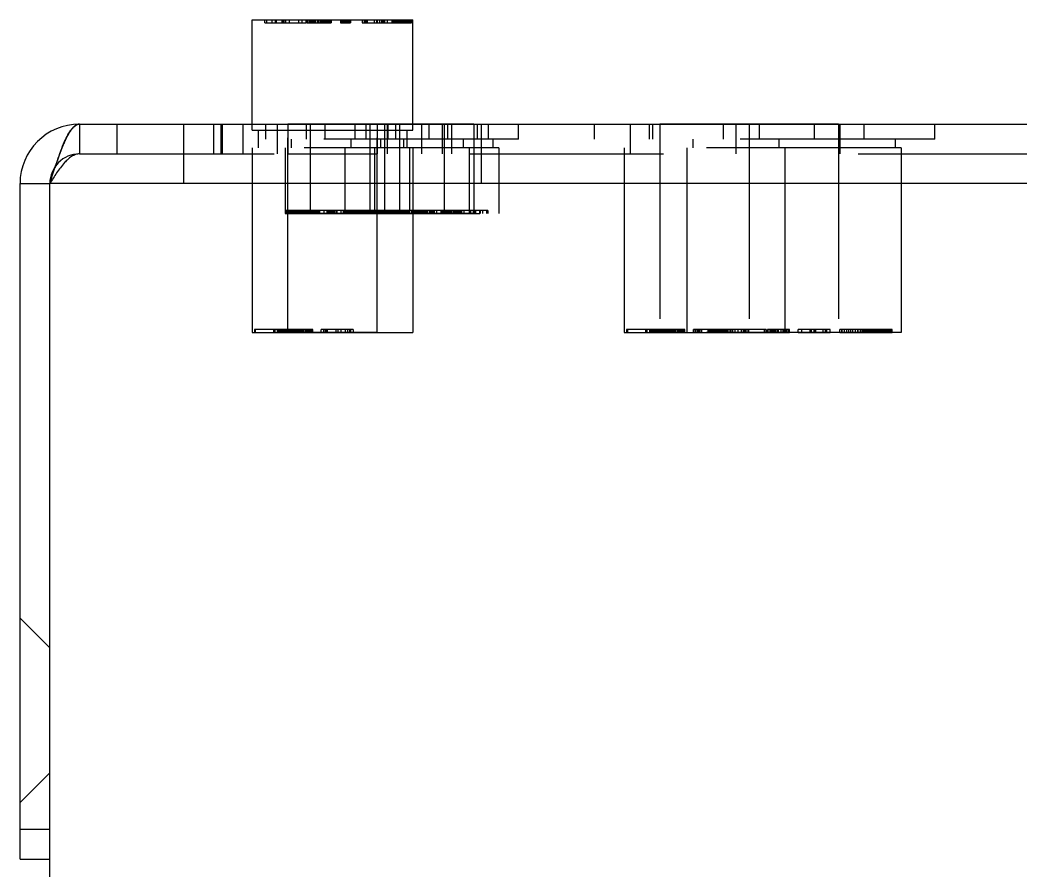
# Model space of a CAD drawing. Header units: millimetres. Extents: x 0 to 1189, y 25 to 866.
# Drawn here: x 159.9 to 193.53, y 270.74 to 299.34 of the extents above; entities that cross this region are included whole.
import ezdxf

# ---------------------------------------------------------------- set-up
doc = ezdxf.new("R2010")
doc.units = ezdxf.units.MM
doc.header["$LTSCALE"] = 65.395
doc.linetypes.add('HIDDEN', pattern=[0.2, 0.1, -0.1])
doc.layers.get('0').update_dxf_attribs({"linetype": 'CONTINUOUS'})
doc.layers.add('02___PRT_ALL_AXES', color=7, linetype='CONTINUOUS')
doc.layers.add('DEFAULT_2', color=8, linetype='HIDDEN')

msp = doc.modelspace()

# ---------------------------------------------------------------- linework, layer by layer
at = {"color": 7, "linetype": 'Continuous'}
for p, q in [((167.702, 295.838), (167.702, 299.338)), ((167.702, 299.338), (173.102, 299.338)), ((168.123, 299.238), (168.123, 299.338)), ((168.193, 299.238), (168.193, 299.338)), ((168.374, 299.238), (168.374, 299.338)), ((168.488, 299.238), (168.488, 299.338)), ((168.705, 299.238), (168.705, 299.338)), ((168.806, 299.238), (168.806, 299.338)), ((169.763, 299.238), (169.763, 299.338)), ((169.81, 299.338), (169.81, 299.238)), ((169.932, 299.338), (169.932, 299.238)), ((169.937, 299.238), (169.937, 299.338)), ((172.053, 299.238), (172.053, 299.338)), ((172.151, 299.238), (172.151, 299.338)), ((172.647, 299.238), (172.647, 299.338)), ((172.703, 299.238), (172.703, 299.338)), ((173.021, 299.238), (173.021, 299.338)), ((173.051, 299.238), (173.051, 299.338)), ((173.102, 295.838), (173.102, 299.338)), ((168.123, 299.238), (168.193, 299.238)), ((168.374, 299.238), (168.488, 299.238)), ((168.705, 299.238), (168.806, 299.238)), ((169.763, 299.238), (169.937, 299.238)), ((172.053, 299.238), (172.151, 299.238)), ((172.647, 299.238), (172.703, 299.238)), ((173.021, 299.238), (173.051, 299.238)), ((159.902, 293.838), (160.902, 293.838)), ((159.902, 272.138), (160.902, 272.138)), ((159.902, 271.138), (160.902, 271.138))]:
    msp.add_line(p, q, dxfattribs=at)
at = {"color": 3, "linetype": 'Continuous'}
for p, q in [((161.902, 295.838), (571.902, 295.838)), ((159.902, 271.138), (159.902, 293.838)), ((160.902, 264.838), (160.902, 293.838)), ((351.872, 293.838), (160.902, 293.838))]:
    msp.add_line(p, q, dxfattribs=at)
msp.add_arc((161.902, 293.838), 2, 90, 180, dxfattribs=at)
for points, knots in [([(161.402, 295.252), (161.471, 295.404), (161.575, 295.637), (161.805, 295.838), (161.902, 295.838)], [0, 0, 0, 0, 0.630964, 1, 1, 1, 1]), ([(161.074, 294.372), (161.101, 294.453), (161.201, 294.75), (161.309, 295.044), (161.402, 295.252)], [0, 0, 0, 0, 0.273083, 1, 1, 1, 1])]:
    msp.add_open_spline(points, degree=3, knots=knots, dxfattribs=at)
msp.add_open_spline([(160.902, 293.838), (160.959, 294.016), (161.016, 294.194), (161.074, 294.372)], degree=3, dxfattribs=at)
at = {"layer": '02___PRT_ALL_AXES', "color": 7, "linetype": 'Continuous'}
for p, q in [((167.702, 295.838), (167.702, 299.338)), ((173.102, 295.838), (173.102, 299.338))]:
    msp.add_line(p, q, dxfattribs=at)
at = {"layer": '02___PRT_ALL_AXES', "color": 8, "linetype": 'HIDDEN'}
for p, q in [((168.902, 288.838), (168.902, 299.338)), ((168.902, 299.338), (171.902, 299.338)), ((171.902, 288.838), (171.902, 299.338)), ((167.702, 295.638), (167.702, 295.838)), ((175.152, 295.838), (168.902, 295.838)), ((169.652, 295.838), (169.652, 292.838)), ((171.652, 295.838), (171.652, 292.838)), ((172.152, 295.838), (172.152, 292.838)), ((172.652, 295.838), (172.652, 292.838)), ((173.102, 295.638), (173.102, 295.838)), ((174.152, 295.838), (174.152, 292.838)), ((175.152, 295.838), (175.152, 292.838)), ((181.402, 295.838), (181.402, 288.838)), ((187.402, 295.838), (181.402, 295.838)), ((184.402, 295.838), (184.402, 288.838)), ((187.402, 295.838), (187.402, 288.838)), ((167.702, 295.038), (167.702, 288.838)), ((168.812, 295.038), (168.812, 292.838)), ((170.812, 295.038), (170.812, 292.838)), ((171.812, 295.038), (171.812, 292.838)), ((172.992, 295.038), (172.992, 292.838)), ((173.102, 295.038), (173.102, 288.838)), ((174.992, 295.038), (174.992, 292.838)), ((175.992, 295.038), (175.992, 292.838)), ((180.202, 295.038), (180.202, 288.838)), ((182.302, 295.038), (182.302, 288.838)), ((185.602, 295.038), (185.602, 288.838)), ((189.502, 295.038), (189.502, 288.838)), ((168.902, 294.838), (171.902, 294.838)), ((175.152, 292.838), (169.652, 292.838)), ((171.902, 288.838), (168.902, 288.838)), ((189.502, 288.838), (181.402, 288.838))]:
    msp.add_line(p, q, dxfattribs=at)
at = {"layer": 'DEFAULT_2', "color": 8, "linetype": 'HIDDEN'}
for p, q in [((168.508, 299.338), (168.508, 299.238)), ((168.749, 299.338), (168.749, 299.238)), ((168.819, 299.338), (168.819, 299.238)), ((168.947, 299.338), (168.947, 299.238)), ((169.261, 299.338), (169.261, 299.238)), ((169.374, 299.338), (169.374, 299.238)), ((169.502, 299.338), (169.502, 299.238)), ((169.53, 299.338), (169.53, 299.238)), ((169.538, 299.338), (169.538, 299.238)), ((169.565, 299.338), (169.565, 299.238)), ((169.618, 299.338), (169.618, 299.238)), ((169.632, 299.338), (169.632, 299.238)), ((169.644, 299.338), (169.644, 299.238)), ((169.66, 299.338), (169.66, 299.238)), ((169.676, 299.338), (169.676, 299.238)), ((169.691, 299.338), (169.691, 299.238)), ((169.697, 299.338), (169.697, 299.238)), ((169.712, 299.338), (169.712, 299.238)), ((169.762, 299.338), (169.762, 299.238)), ((169.796, 299.338), (169.796, 299.238)), ((169.815, 299.338), (169.815, 299.238)), ((169.885, 299.338), (169.885, 299.238)), ((169.887, 299.338), (169.887, 299.238)), ((169.905, 299.338), (169.905, 299.238)), ((169.922, 299.338), (169.922, 299.238)), ((169.986, 299.338), (169.986, 299.238)), ((169.992, 299.338), (169.992, 299.238)), ((170.004, 299.338), (170.004, 299.238)), ((170.017, 299.338), (170.017, 299.238)), ((170.034, 299.338), (170.034, 299.238)), ((170.039, 299.338), (170.039, 299.238)), ((170.073, 299.338), (170.073, 299.238)), ((170.075, 299.338), (170.075, 299.238)), ((170.084, 299.338), (170.084, 299.238)), ((170.104, 299.338), (170.104, 299.238)), ((170.107, 299.338), (170.107, 299.238)), ((170.133, 299.338), (170.133, 299.238)), ((170.135, 299.338), (170.135, 299.238)), ((170.157, 299.338), (170.157, 299.238)), ((170.158, 299.338), (170.158, 299.238)), ((170.162, 299.338), (170.162, 299.238)), ((170.171, 299.338), (170.171, 299.238)), ((170.177, 299.338), (170.177, 299.238)), ((170.18, 299.338), (170.18, 299.238)), ((170.184, 299.338), (170.184, 299.238)), ((170.213, 299.338), (170.213, 299.238)), ((170.223, 299.338), (170.223, 299.238)), ((170.231, 299.338), (170.231, 299.238)), ((170.242, 299.338), (170.242, 299.238)), ((170.251, 299.338), (170.251, 299.238)), ((170.253, 299.338), (170.253, 299.238)), ((170.264, 299.338), (170.264, 299.238)), ((170.279, 299.338), (170.279, 299.238)), ((170.282, 299.338), (170.282, 299.238)), ((170.286, 299.338), (170.286, 299.238)), ((170.306, 299.338), (170.306, 299.238)), ((170.344, 299.338), (170.344, 299.238)), ((170.35, 299.338), (170.35, 299.238)), ((170.353, 299.338), (170.353, 299.238)), ((170.67, 299.338), (170.67, 299.238)), ((170.686, 299.338), (170.686, 299.238)), ((170.724, 299.338), (170.724, 299.238)), ((170.749, 299.338), (170.749, 299.238)), ((170.779, 299.338), (170.779, 299.238)), ((170.811, 299.338), (170.811, 299.238)), ((170.819, 299.338), (170.819, 299.238)), ((170.82, 299.338), (170.82, 299.238)), ((170.828, 299.338), (170.828, 299.238)), ((170.851, 299.338), (170.851, 299.238)), ((170.86, 299.338), (170.86, 299.238)), ((170.86, 299.338), (170.86, 299.238)), ((170.869, 299.338), (170.869, 299.238)), ((170.9, 299.338), (170.9, 299.238)), ((170.931, 299.338), (170.931, 299.238)), ((170.956, 299.338), (170.956, 299.238)), ((170.993, 299.338), (170.993, 299.238)), ((171.009, 299.338), (171.009, 299.238)), ((171.4, 299.338), (171.4, 299.238)), ((171.467, 299.338), (171.467, 299.238)), ((171.475, 299.338), (171.475, 299.238)), ((171.518, 299.338), (171.518, 299.238)), ((171.567, 299.338), (171.567, 299.238)), ((171.569, 299.338), (171.569, 299.238)), ((171.804, 299.338), (171.804, 299.238)), ((171.879, 299.338), (171.879, 299.238)), ((171.906, 299.338), (171.906, 299.238)), ((171.979, 299.338), (171.979, 299.238)), ((171.981, 299.338), (171.981, 299.238)), ((172.074, 299.338), (172.074, 299.238)), ((172.106, 299.338), (172.106, 299.238)), ((172.134, 299.338), (172.134, 299.238)), ((172.149, 299.338), (172.149, 299.238)), ((172.238, 299.338), (172.238, 299.238)), ((172.398, 299.338), (172.398, 299.238)), ((172.4, 299.338), (172.4, 299.238)), ((172.428, 299.338), (172.428, 299.238)), ((172.438, 299.338), (172.438, 299.238)), ((172.471, 299.338), (172.471, 299.238)), ((172.504, 299.338), (172.504, 299.238)), ((172.507, 299.338), (172.507, 299.238)), ((172.519, 299.338), (172.519, 299.238)), ((172.531, 299.338), (172.531, 299.238)), ((172.551, 299.338), (172.551, 299.238)), ((172.556, 299.338), (172.556, 299.238)), ((172.558, 299.338), (172.558, 299.238)), ((172.57, 299.338), (172.57, 299.238)), ((172.614, 299.338), (172.614, 299.238)), ((172.626, 299.338), (172.626, 299.238)), ((172.653, 299.338), (172.653, 299.238)), ((172.697, 299.338), (172.697, 299.238)), ((172.706, 299.338), (172.706, 299.238)), ((172.733, 299.338), (172.733, 299.238)), ((172.764, 299.338), (172.764, 299.238)), ((172.766, 299.338), (172.766, 299.238)), ((172.798, 299.338), (172.798, 299.238)), ((172.805, 299.338), (172.805, 299.238)), ((172.825, 299.338), (172.825, 299.238)), ((172.849, 299.338), (172.849, 299.238)), ((172.863, 299.338), (172.863, 299.238)), ((172.88, 299.338), (172.88, 299.238)), ((172.894, 299.338), (172.894, 299.238)), ((172.916, 299.338), (172.916, 299.238)), ((172.919, 299.338), (172.919, 299.238)), ((172.944, 299.338), (172.944, 299.238)), ((172.944, 299.338), (172.944, 299.238)), ((172.947, 299.338), (172.947, 299.238)), ((172.98, 299.338), (172.98, 299.238)), ((173.013, 299.338), (173.013, 299.238)), ((173.052, 299.338), (173.052, 299.238)), ((168.193, 299.238), (168.374, 299.238)), ((168.488, 299.238), (168.705, 299.238)), ((168.806, 299.238), (169.502, 299.238)), ((169.53, 299.238), (169.763, 299.238)), ((169.937, 299.238), (170.353, 299.238)), ((170.67, 299.238), (171.009, 299.238)), ((171.4, 299.238), (172.053, 299.238)), ((172.151, 299.238), (172.647, 299.238)), ((172.703, 299.238), (173.021, 299.238)), ((173.051, 299.238), (173.052, 299.238)), ((161.902, 295.838), (161.902, 294.838)), ((163.152, 295.838), (163.152, 294.838)), ((165.402, 293.838), (165.402, 295.838)), ((166.402, 295.838), (166.402, 294.838)), ((166.652, 295.838), (166.652, 294.838)), ((166.707, 294.838), (166.707, 295.838)), ((167.402, 294.838), (167.402, 295.838)), ((167.702, 295.638), (167.702, 295.838)), ((167.702, 295.638), (173.102, 295.638)), ((167.902, 295.638), (167.902, 295.038)), ((168.16, 295.338), (168.16, 295.838)), ((168.555, 294.838), (168.555, 295.838)), ((168.902, 295.838), (168.902, 294.838)), ((169.531, 295.338), (169.531, 295.838)), ((169.652, 295.838), (169.652, 294.838)), ((170.16, 295.338), (170.16, 295.838)), ((171.16, 295.338), (171.16, 295.838)), ((171.531, 295.338), (171.531, 295.838)), ((171.652, 295.838), (171.652, 294.838)), ((171.902, 295.838), (171.902, 294.838)), ((172.152, 295.838), (172.152, 294.838)), ((172.25, 294.838), (172.25, 295.838)), ((172.273, 295.338), (172.273, 295.838)), ((172.531, 295.338), (172.531, 295.838)), ((172.652, 295.838), (172.652, 294.838)), ((172.902, 295.638), (172.902, 295.038)), ((173.102, 295.638), (173.102, 295.838)), ((173.402, 294.838), (173.402, 295.838)), ((173.645, 295.338), (173.645, 295.838)), ((174.097, 294.838), (174.097, 295.838)), ((174.152, 295.838), (174.152, 294.838)), ((174.273, 295.338), (174.273, 295.838)), ((174.402, 295.838), (174.402, 294.838)), ((175.152, 295.838), (175.152, 294.838)), ((175.273, 295.338), (175.273, 295.838)), ((175.402, 293.838), (175.402, 295.838)), ((175.645, 295.338), (175.645, 295.838)), ((176.645, 295.338), (176.645, 295.838)), ((179.207, 295.338), (179.207, 295.838)), ((180.402, 295.838), (180.402, 294.838)), ((181.055, 295.338), (181.055, 295.838)), ((181.168, 295.338), (181.168, 295.838)), ((181.402, 295.838), (181.402, 294.838)), ((183.535, 295.338), (183.535, 295.838)), ((183.952, 295.838), (183.952, 294.838)), ((184.402, 295.838), (184.402, 294.838)), ((184.75, 295.338), (184.75, 295.838)), ((186.597, 295.338), (186.597, 295.838)), ((187.402, 295.838), (187.402, 294.838)), ((187.452, 295.838), (187.452, 294.838)), ((188.269, 295.338), (188.269, 295.838)), ((190.636, 295.338), (190.636, 295.838)), ((176.645, 295.338), (166.707, 295.338)), ((169.012, 295.338), (169.012, 295.038)), ((171.012, 295.338), (171.012, 295.038)), ((172.012, 295.338), (172.012, 295.038)), ((172.792, 295.338), (172.792, 295.038)), ((174.792, 295.338), (174.792, 295.038)), ((175.792, 295.338), (175.792, 295.038)), ((190.636, 295.338), (179.207, 295.338)), ((182.502, 295.338), (182.502, 295.038)), ((185.402, 295.338), (185.402, 295.038)), ((189.302, 295.338), (189.302, 295.038)), ((167.702, 295.038), (167.702, 288.838)), ((175.992, 295.038), (167.702, 295.038)), ((168.812, 295.038), (168.812, 292.838)), ((170.812, 295.038), (170.812, 292.838)), ((171.812, 295.038), (171.812, 292.838)), ((172.992, 295.038), (172.992, 292.838)), ((173.102, 295.038), (173.102, 288.838)), ((174.992, 295.038), (174.992, 292.838)), ((175.992, 295.038), (175.992, 292.838)), ((180.202, 295.038), (180.202, 288.838)), ((189.502, 295.038), (180.202, 295.038)), ((182.302, 295.038), (182.302, 288.838)), ((185.602, 295.038), (185.602, 288.838)), ((189.502, 295.038), (189.502, 288.838)), ((161.902, 294.838), (351.872, 294.838)), ((168.839, 292.838), (168.839, 292.938)), ((170.22, 292.938), (168.839, 292.938)), ((168.842, 292.838), (168.842, 292.938)), ((168.86, 292.838), (168.86, 292.938)), ((168.862, 292.938), (168.862, 292.838)), ((168.881, 292.838), (168.881, 292.938)), ((168.886, 292.838), (168.886, 292.938)), ((168.914, 292.838), (168.914, 292.938)), ((168.915, 292.838), (168.915, 292.938)), ((168.92, 292.838), (168.92, 292.938)), ((168.924, 292.838), (168.924, 292.938)), ((168.926, 292.838), (168.926, 292.938)), ((168.931, 292.838), (168.931, 292.938)), ((168.948, 292.838), (168.948, 292.938)), ((168.959, 292.838), (168.959, 292.938)), ((168.961, 292.838), (168.961, 292.938)), ((168.964, 292.838), (168.964, 292.938)), ((168.975, 292.838), (168.975, 292.938)), ((168.979, 292.838), (168.979, 292.938)), ((169.013, 292.838), (169.013, 292.938)), ((169.014, 292.838), (169.014, 292.938)), ((169.02, 292.838), (169.02, 292.938)), ((169.033, 292.838), (169.033, 292.938)), ((169.046, 292.838), (169.046, 292.938)), ((169.06, 292.838), (169.06, 292.938)), ((169.081, 292.838), (169.081, 292.938)), ((169.097, 292.838), (169.097, 292.938)), ((169.13, 292.838), (169.13, 292.938)), ((169.135, 292.838), (169.135, 292.938)), ((169.166, 292.838), (169.166, 292.938)), ((169.173, 292.838), (169.173, 292.938)), ((169.177, 292.838), (169.177, 292.938)), ((169.206, 292.838), (169.206, 292.938)), ((169.224, 292.838), (169.224, 292.938)), ((169.235, 292.838), (169.235, 292.938)), ((169.237, 292.838), (169.237, 292.938)), ((169.244, 292.838), (169.244, 292.938)), ((169.261, 292.838), (169.261, 292.938)), ((169.277, 292.838), (169.277, 292.938)), ((169.282, 292.838), (169.282, 292.938)), ((169.288, 292.838), (169.288, 292.938)), ((169.3, 292.838), (169.3, 292.938)), ((169.302, 292.838), (169.302, 292.938)), ((169.314, 292.838), (169.314, 292.938)), ((169.329, 292.838), (169.329, 292.938)), ((169.343, 292.838), (169.343, 292.938)), ((169.365, 292.838), (169.365, 292.938)), ((169.378, 292.838), (169.378, 292.938)), ((169.385, 292.838), (169.385, 292.938)), ((169.391, 292.838), (169.391, 292.938)), ((169.392, 292.838), (169.392, 292.938)), ((169.403, 292.838), (169.403, 292.938)), ((169.409, 292.838), (169.409, 292.938)), ((169.418, 292.838), (169.418, 292.938)), ((169.423, 292.838), (169.423, 292.938)), ((169.429, 292.838), (169.429, 292.938)), ((169.43, 292.838), (169.43, 292.938)), ((169.436, 292.838), (169.436, 292.938)), ((169.444, 292.838), (169.444, 292.938)), ((169.447, 292.838), (169.447, 292.938)), ((169.457, 292.838), (169.457, 292.938)), ((169.458, 292.838), (169.458, 292.938)), ((169.46, 292.838), (169.46, 292.938)), ((169.464, 292.838), (169.464, 292.938)), ((169.468, 292.838), (169.468, 292.938)), ((169.469, 292.838), (169.469, 292.938)), ((169.478, 292.838), (169.478, 292.938)), ((169.492, 292.838), (169.492, 292.938)), ((169.493, 292.838), (169.493, 292.938)), ((169.5, 292.838), (169.5, 292.938)), ((169.519, 292.838), (169.519, 292.938)), ((169.526, 292.838), (169.526, 292.938)), ((169.531, 292.838), (169.531, 292.938)), ((169.534, 292.838), (169.534, 292.938)), ((169.534, 292.838), (169.534, 292.938)), ((169.536, 292.838), (169.536, 292.938)), ((169.537, 292.938), (169.537, 292.838)), ((169.539, 292.838), (169.539, 292.938)), ((169.54, 292.838), (169.54, 292.938)), ((169.542, 292.838), (169.542, 292.938)), ((169.544, 292.838), (169.544, 292.938)), ((169.545, 292.838), (169.545, 292.938)), ((169.551, 292.838), (169.551, 292.938)), ((169.559, 292.838), (169.559, 292.938)), ((169.578, 292.838), (169.578, 292.938)), ((169.586, 292.838), (169.586, 292.938)), ((169.601, 292.838), (169.601, 292.938)), ((169.609, 292.938), (169.609, 292.838)), ((169.618, 292.838), (169.618, 292.938)), ((169.654, 292.838), (169.654, 292.938)), ((169.669, 292.838), (169.669, 292.938)), ((169.672, 292.838), (169.672, 292.938)), ((169.673, 292.838), (169.673, 292.938)), ((169.708, 292.838), (169.708, 292.938)), ((169.721, 292.838), (169.721, 292.938)), ((169.757, 292.838), (169.757, 292.938)), ((169.757, 292.838), (169.757, 292.938)), ((169.761, 292.838), (169.761, 292.938)), ((169.776, 292.838), (169.776, 292.938)), ((169.791, 292.838), (169.791, 292.938)), ((169.821, 292.838), (169.821, 292.938)), ((169.823, 292.838), (169.823, 292.938)), ((169.828, 292.838), (169.828, 292.938)), ((169.838, 292.838), (169.838, 292.938)), ((169.843, 292.838), (169.843, 292.938)), ((169.879, 292.838), (169.879, 292.938)), ((169.889, 292.838), (169.889, 292.938)), ((169.891, 292.838), (169.891, 292.938)), ((169.895, 292.838), (169.895, 292.938)), ((169.937, 292.838), (169.937, 292.938)), ((169.965, 292.838), (169.965, 292.938)), ((169.974, 292.838), (169.974, 292.938)), ((170.117, 292.838), (170.117, 292.938)), ((170.22, 292.838), (170.22, 292.938)), ((170.235, 292.838), (170.235, 292.938)), ((175.625, 292.938), (170.235, 292.938)), ((170.236, 292.838), (170.236, 292.938)), ((170.252, 292.838), (170.252, 292.938)), ((170.282, 292.838), (170.282, 292.938)), ((170.297, 292.838), (170.297, 292.938)), ((170.312, 292.838), (170.312, 292.938)), ((170.322, 292.838), (170.322, 292.938)), ((170.324, 292.838), (170.324, 292.938)), ((170.343, 292.838), (170.343, 292.938)), ((170.347, 292.838), (170.347, 292.938)), ((170.353, 292.838), (170.353, 292.938)), ((170.368, 292.838), (170.368, 292.938)), ((170.38, 292.838), (170.38, 292.938)), ((170.394, 292.838), (170.394, 292.938)), ((170.411, 292.938), (170.411, 292.838)), ((170.422, 292.838), (170.422, 292.938)), ((170.432, 292.838), (170.432, 292.938)), ((170.434, 292.838), (170.434, 292.938)), ((170.481, 292.838), (170.481, 292.938)), ((170.485, 292.838), (170.485, 292.938)), ((170.541, 292.838), (170.541, 292.938)), ((170.56, 292.838), (170.56, 292.938)), ((170.691, 292.838), (170.691, 292.938)), ((170.763, 292.938), (170.763, 292.838)), ((170.798, 292.838), (170.798, 292.938)), ((170.839, 292.838), (170.839, 292.938)), ((170.842, 292.838), (170.842, 292.938)), ((170.86, 292.838), (170.86, 292.938)), ((170.862, 292.938), (170.862, 292.838)), ((170.881, 292.838), (170.881, 292.938)), ((170.886, 292.838), (170.886, 292.938)), ((170.902, 292.838), (170.902, 292.938)), ((170.914, 292.838), (170.914, 292.938)), ((170.915, 292.838), (170.915, 292.938)), ((170.92, 292.838), (170.92, 292.938)), ((170.924, 292.838), (170.924, 292.938)), ((170.926, 292.838), (170.926, 292.938)), ((170.931, 292.838), (170.931, 292.938)), ((170.948, 292.838), (170.948, 292.938)), ((170.959, 292.838), (170.959, 292.938)), ((170.961, 292.838), (170.961, 292.938)), ((170.964, 292.838), (170.964, 292.938)), ((170.975, 292.838), (170.975, 292.938)), ((170.979, 292.838), (170.979, 292.938)), ((171.013, 292.838), (171.013, 292.938)), ((171.014, 292.838), (171.014, 292.938)), ((171.02, 292.838), (171.02, 292.938)), ((171.033, 292.838), (171.033, 292.938)), ((171.046, 292.838), (171.046, 292.938)), ((171.06, 292.838), (171.06, 292.938)), ((171.07, 292.838), (171.07, 292.938)), ((171.073, 292.838), (171.073, 292.938)), ((171.081, 292.838), (171.081, 292.938)), ((171.097, 292.838), (171.097, 292.938)), ((171.11, 292.838), (171.11, 292.938)), ((171.111, 292.838), (171.111, 292.938)), ((171.13, 292.838), (171.13, 292.938)), ((171.135, 292.838), (171.135, 292.938)), ((171.151, 292.838), (171.151, 292.938)), ((171.157, 292.838), (171.157, 292.938)), ((171.158, 292.838), (171.158, 292.938)), ((171.165, 292.838), (171.165, 292.938)), ((171.166, 292.838), (171.166, 292.938)), ((171.173, 292.838), (171.173, 292.938)), ((171.173, 292.838), (171.173, 292.938)), ((171.177, 292.838), (171.177, 292.938)), ((171.198, 292.838), (171.198, 292.938)), ((171.206, 292.838), (171.206, 292.938)), ((171.207, 292.838), (171.207, 292.938)), ((171.209, 292.838), (171.209, 292.938)), ((171.214, 292.938), (171.214, 292.838)), ((171.224, 292.838), (171.224, 292.938)), ((171.235, 292.838), (171.235, 292.938)), ((171.237, 292.838), (171.237, 292.938)), ((171.239, 292.838), (171.239, 292.938)), ((171.244, 292.838), (171.244, 292.938)), ((171.261, 292.838), (171.261, 292.938)), ((171.273, 292.838), (171.273, 292.938)), ((171.277, 292.838), (171.277, 292.938)), ((171.282, 292.838), (171.282, 292.938)), ((171.288, 292.838), (171.288, 292.938)), ((171.295, 292.838), (171.295, 292.938)), ((171.3, 292.838), (171.3, 292.938)), ((171.302, 292.838), (171.302, 292.938)), ((171.314, 292.838), (171.314, 292.938)), ((171.329, 292.838), (171.329, 292.938)), ((171.329, 292.838), (171.329, 292.938)), ((171.343, 292.838), (171.343, 292.938)), ((171.365, 292.838), (171.365, 292.938)), ((171.378, 292.838), (171.378, 292.938)), ((171.385, 292.838), (171.385, 292.938)), ((171.391, 292.838), (171.391, 292.938)), ((171.392, 292.838), (171.392, 292.938)), ((171.397, 292.838), (171.397, 292.938)), ((171.403, 292.838), (171.403, 292.938)), ((171.409, 292.838), (171.409, 292.938)), ((171.418, 292.838), (171.418, 292.938)), ((171.423, 292.838), (171.423, 292.938)), ((171.429, 292.838), (171.429, 292.938)), ((171.43, 292.838), (171.43, 292.938)), ((171.436, 292.838), (171.436, 292.938)), ((171.444, 292.838), (171.444, 292.938)), ((171.447, 292.838), (171.447, 292.938)), ((171.453, 292.838), (171.453, 292.938)), ((171.457, 292.838), (171.457, 292.938)), ((171.458, 292.838), (171.458, 292.938)), ((171.46, 292.838), (171.46, 292.938)), ((171.461, 292.838), (171.461, 292.938)), ((171.464, 292.838), (171.464, 292.938)), ((171.468, 292.838), (171.468, 292.938)), ((171.469, 292.838), (171.469, 292.938)), ((171.478, 292.838), (171.478, 292.938)), ((171.492, 292.838), (171.492, 292.938)), ((171.493, 292.838), (171.493, 292.938)), ((171.494, 292.838), (171.494, 292.938)), ((171.5, 292.838), (171.5, 292.938)), ((171.519, 292.838), (171.519, 292.938)), ((171.526, 292.838), (171.526, 292.938)), ((171.531, 292.838), (171.531, 292.938)), ((171.534, 292.838), (171.534, 292.938)), ((171.534, 292.838), (171.534, 292.938)), ((171.534, 292.838), (171.534, 292.938)), ((171.536, 292.838), (171.536, 292.938)), ((171.537, 292.938), (171.537, 292.838)), ((171.539, 292.838), (171.539, 292.938)), ((171.54, 292.838), (171.54, 292.938)), ((171.542, 292.838), (171.542, 292.938)), ((171.544, 292.838), (171.544, 292.938)), ((171.545, 292.838), (171.545, 292.938)), ((171.551, 292.838), (171.551, 292.938)), ((171.559, 292.838), (171.559, 292.938)), ((171.564, 292.838), (171.564, 292.938)), ((171.578, 292.838), (171.578, 292.938)), ((171.586, 292.838), (171.586, 292.938)), ((171.591, 292.838), (171.591, 292.938)), ((171.601, 292.838), (171.601, 292.938)), ((171.609, 292.938), (171.609, 292.838)), ((171.618, 292.838), (171.618, 292.938)), ((171.654, 292.838), (171.654, 292.938)), ((171.656, 292.838), (171.656, 292.938)), ((171.669, 292.838), (171.669, 292.938)), ((171.672, 292.838), (171.672, 292.938)), ((171.673, 292.838), (171.673, 292.938)), ((171.704, 292.838), (171.704, 292.938)), ((171.708, 292.838), (171.708, 292.938)), ((171.719, 292.938), (171.719, 292.838)), ((171.721, 292.838), (171.721, 292.938)), ((171.747, 292.838), (171.747, 292.938)), ((171.757, 292.838), (171.757, 292.938)), ((171.757, 292.838), (171.757, 292.938)), ((171.761, 292.838), (171.761, 292.938)), ((171.776, 292.838), (171.776, 292.938)), ((171.791, 292.838), (171.791, 292.938)), ((171.821, 292.838), (171.821, 292.938)), ((171.823, 292.838), (171.823, 292.938)), ((171.824, 292.838), (171.824, 292.938)), ((171.828, 292.838), (171.828, 292.938)), ((171.838, 292.838), (171.838, 292.938)), ((171.839, 292.838), (171.839, 292.938)), ((171.842, 292.838), (171.842, 292.938)), ((171.843, 292.838), (171.843, 292.938)), ((171.86, 292.838), (171.86, 292.938)), ((171.862, 292.938), (171.862, 292.838)), ((171.879, 292.838), (171.879, 292.938)), ((171.881, 292.838), (171.881, 292.938)), ((171.886, 292.838), (171.886, 292.938)), ((171.889, 292.838), (171.889, 292.938)), ((171.891, 292.838), (171.891, 292.938)), ((171.895, 292.838), (171.895, 292.938)), ((171.914, 292.838), (171.914, 292.938)), ((171.915, 292.838), (171.915, 292.938)), ((171.92, 292.838), (171.92, 292.938)), ((171.924, 292.838), (171.924, 292.938)), ((171.926, 292.838), (171.926, 292.938)), ((171.931, 292.838), (171.931, 292.938)), ((171.937, 292.838), (171.937, 292.938)), ((171.948, 292.838), (171.948, 292.938)), ((171.959, 292.838), (171.959, 292.938)), ((171.961, 292.838), (171.961, 292.938)), ((171.964, 292.838), (171.964, 292.938)), ((171.965, 292.838), (171.965, 292.938)), ((171.974, 292.838), (171.974, 292.938)), ((171.975, 292.838), (171.975, 292.938)), ((171.979, 292.838), (171.979, 292.938)), ((172.013, 292.838), (172.013, 292.938)), ((172.014, 292.838), (172.014, 292.938)), ((172.02, 292.838), (172.02, 292.938)), ((172.033, 292.838), (172.033, 292.938)), ((172.046, 292.838), (172.046, 292.938)), ((172.052, 292.838), (172.052, 292.938)), ((172.06, 292.838), (172.06, 292.938)), ((172.081, 292.838), (172.081, 292.938)), ((172.097, 292.838), (172.097, 292.938)), ((172.117, 292.838), (172.117, 292.938)), ((172.13, 292.838), (172.13, 292.938)), ((172.135, 292.838), (172.135, 292.938)), ((172.137, 292.938), (172.137, 292.838)), ((172.143, 292.838), (172.143, 292.938)), ((172.166, 292.838), (172.166, 292.938)), ((172.173, 292.838), (172.173, 292.938)), ((172.177, 292.838), (172.177, 292.938)), ((172.189, 292.838), (172.189, 292.938)), ((172.206, 292.838), (172.206, 292.938)), ((172.207, 292.938), (172.207, 292.838)), ((172.22, 292.838), (172.22, 292.938)), ((172.224, 292.838), (172.224, 292.938)), ((172.235, 292.838), (172.235, 292.938)), ((172.236, 292.838), (172.236, 292.938)), ((172.237, 292.838), (172.237, 292.938)), ((172.244, 292.838), (172.244, 292.938)), ((172.252, 292.838), (172.252, 292.938)), ((172.261, 292.838), (172.261, 292.938)), ((172.277, 292.838), (172.277, 292.938)), ((172.282, 292.838), (172.282, 292.938)), ((172.288, 292.838), (172.288, 292.938)), ((172.297, 292.838), (172.297, 292.938)), ((172.3, 292.838), (172.3, 292.938)), ((172.302, 292.838), (172.302, 292.938)), ((172.312, 292.838), (172.312, 292.938)), ((172.314, 292.838), (172.314, 292.938)), ((172.322, 292.838), (172.322, 292.938)), ((172.324, 292.838), (172.324, 292.938)), ((172.329, 292.838), (172.329, 292.938)), ((172.343, 292.838), (172.343, 292.938)), ((172.343, 292.838), (172.343, 292.938)), ((172.347, 292.838), (172.347, 292.938)), ((172.348, 292.838), (172.348, 292.938)), ((172.353, 292.838), (172.353, 292.938)), ((172.36, 292.938), (172.36, 292.838)), ((172.365, 292.838), (172.365, 292.938)), ((172.368, 292.838), (172.368, 292.938)), ((172.378, 292.838), (172.378, 292.938)), ((172.38, 292.838), (172.38, 292.938)), ((172.385, 292.838), (172.385, 292.938)), ((172.391, 292.838), (172.391, 292.938)), ((172.392, 292.838), (172.392, 292.938)), ((172.394, 292.838), (172.394, 292.938)), ((172.403, 292.838), (172.403, 292.938)), ((172.409, 292.838), (172.409, 292.938)), ((172.411, 292.938), (172.411, 292.838)), ((172.418, 292.838), (172.418, 292.938)), ((172.422, 292.838), (172.422, 292.938)), ((172.423, 292.838), (172.423, 292.938)), ((172.429, 292.838), (172.429, 292.938)), ((172.43, 292.838), (172.43, 292.938)), ((172.432, 292.838), (172.432, 292.938)), ((172.434, 292.838), (172.434, 292.938)), ((172.436, 292.838), (172.436, 292.938)), ((172.442, 292.938), (172.442, 292.838)), ((172.444, 292.838), (172.444, 292.938)), ((172.447, 292.838), (172.447, 292.938)), ((172.457, 292.838), (172.457, 292.938)), ((172.458, 292.838), (172.458, 292.938)), ((172.46, 292.838), (172.46, 292.938)), ((172.464, 292.838), (172.464, 292.938)), ((172.468, 292.838), (172.468, 292.938)), ((172.469, 292.838), (172.469, 292.938)), ((172.478, 292.838), (172.478, 292.938)), ((172.481, 292.838), (172.481, 292.938)), ((172.485, 292.838), (172.485, 292.938)), ((172.492, 292.838), (172.492, 292.938)), ((172.493, 292.838), (172.493, 292.938)), ((172.5, 292.838), (172.5, 292.938)), ((172.519, 292.838), (172.519, 292.938)), ((172.526, 292.838), (172.526, 292.938)), ((172.531, 292.838), (172.531, 292.938)), ((172.534, 292.838), (172.534, 292.938)), ((172.534, 292.838), (172.534, 292.938)), ((172.536, 292.838), (172.536, 292.938)), ((172.537, 292.938), (172.537, 292.838)), ((172.539, 292.838), (172.539, 292.938)), ((172.54, 292.838), (172.54, 292.938)), ((172.541, 292.838), (172.541, 292.938)), ((172.542, 292.838), (172.542, 292.938)), ((172.544, 292.838), (172.544, 292.938)), ((172.545, 292.838), (172.545, 292.938)), ((172.551, 292.838), (172.551, 292.938)), ((172.559, 292.838), (172.559, 292.938)), ((172.56, 292.838), (172.56, 292.938)), ((172.573, 292.938), (172.573, 292.838)), ((172.578, 292.838), (172.578, 292.938)), ((172.586, 292.838), (172.586, 292.938)), ((172.601, 292.838), (172.601, 292.938)), ((172.609, 292.938), (172.609, 292.838)), ((172.618, 292.838), (172.618, 292.938)), ((172.625, 292.938), (172.625, 292.838)), ((172.654, 292.838), (172.654, 292.938)), ((172.669, 292.838), (172.669, 292.938)), ((172.672, 292.838), (172.672, 292.938)), ((172.673, 292.838), (172.673, 292.938)), ((172.691, 292.838), (172.691, 292.938)), ((172.708, 292.838), (172.708, 292.938)), ((172.721, 292.838), (172.721, 292.938)), ((172.757, 292.838), (172.757, 292.938)), ((172.757, 292.838), (172.757, 292.938)), ((172.761, 292.838), (172.761, 292.938)), ((172.763, 292.938), (172.763, 292.838)), ((172.776, 292.838), (172.776, 292.938)), ((172.791, 292.838), (172.791, 292.938)), ((172.798, 292.838), (172.798, 292.938)), ((172.821, 292.838), (172.821, 292.938)), ((172.823, 292.838), (172.823, 292.938)), ((172.828, 292.838), (172.828, 292.938)), ((172.838, 292.838), (172.838, 292.938)), ((172.843, 292.838), (172.843, 292.938)), ((172.879, 292.838), (172.879, 292.938)), ((172.889, 292.838), (172.889, 292.938)), ((172.891, 292.838), (172.891, 292.938)), ((172.895, 292.838), (172.895, 292.938)), ((172.902, 292.838), (172.902, 292.938)), ((172.937, 292.838), (172.937, 292.938)), ((172.965, 292.838), (172.965, 292.938)), ((172.974, 292.838), (172.974, 292.938)), ((173.07, 292.838), (173.07, 292.938)), ((173.073, 292.838), (173.073, 292.938)), ((173.081, 292.838), (173.081, 292.938)), ((173.11, 292.838), (173.11, 292.938)), ((173.111, 292.838), (173.111, 292.938)), ((173.117, 292.838), (173.117, 292.938)), ((173.151, 292.838), (173.151, 292.938)), ((173.157, 292.838), (173.157, 292.938)), ((173.158, 292.838), (173.158, 292.938)), ((173.165, 292.838), (173.165, 292.938)), ((173.173, 292.838), (173.173, 292.938)), ((173.198, 292.838), (173.198, 292.938)), ((173.207, 292.838), (173.207, 292.938)), ((173.209, 292.838), (173.209, 292.938)), ((173.214, 292.938), (173.214, 292.838)), ((173.22, 292.838), (173.22, 292.938)), ((173.235, 292.838), (173.235, 292.938)), ((173.236, 292.838), (173.236, 292.938)), ((173.239, 292.838), (173.239, 292.938)), ((173.252, 292.838), (173.252, 292.938)), ((173.273, 292.838), (173.273, 292.938)), ((173.282, 292.838), (173.282, 292.938)), ((173.295, 292.838), (173.295, 292.938)), ((173.297, 292.838), (173.297, 292.938)), ((173.312, 292.838), (173.312, 292.938)), ((173.322, 292.838), (173.322, 292.938)), ((173.324, 292.838), (173.324, 292.938)), ((173.329, 292.838), (173.329, 292.938)), ((173.343, 292.838), (173.343, 292.938)), ((173.347, 292.838), (173.347, 292.938)), ((173.353, 292.838), (173.353, 292.938)), ((173.368, 292.838), (173.368, 292.938)), ((173.38, 292.838), (173.38, 292.938)), ((173.394, 292.838), (173.394, 292.938)), ((173.397, 292.838), (173.397, 292.938)), ((173.403, 292.838), (173.403, 292.938)), ((173.411, 292.938), (173.411, 292.838)), ((173.422, 292.838), (173.422, 292.938)), ((173.432, 292.838), (173.432, 292.938)), ((173.434, 292.838), (173.434, 292.938)), ((173.453, 292.838), (173.453, 292.938)), ((173.461, 292.838), (173.461, 292.938)), ((173.481, 292.838), (173.481, 292.938)), ((173.485, 292.838), (173.485, 292.938)), ((173.494, 292.838), (173.494, 292.938)), ((173.534, 292.838), (173.534, 292.938)), ((173.541, 292.838), (173.541, 292.938)), ((173.56, 292.838), (173.56, 292.938)), ((173.564, 292.838), (173.564, 292.938)), ((173.591, 292.838), (173.591, 292.938)), ((173.656, 292.838), (173.656, 292.938)), ((173.691, 292.838), (173.691, 292.938)), ((173.704, 292.838), (173.704, 292.938)), ((173.719, 292.938), (173.719, 292.838)), ((173.747, 292.838), (173.747, 292.938)), ((173.763, 292.938), (173.763, 292.838)), ((173.798, 292.838), (173.798, 292.938)), ((173.824, 292.838), (173.824, 292.938)), ((173.902, 292.838), (173.902, 292.938)), ((174.052, 292.838), (174.052, 292.938)), ((174.07, 292.838), (174.07, 292.938)), ((174.073, 292.838), (174.073, 292.938)), ((174.081, 292.838), (174.081, 292.938)), ((174.11, 292.838), (174.11, 292.938)), ((174.111, 292.838), (174.111, 292.938)), ((174.137, 292.938), (174.137, 292.838)), ((174.143, 292.838), (174.143, 292.938)), ((174.151, 292.838), (174.151, 292.938)), ((174.157, 292.838), (174.157, 292.938)), ((174.158, 292.838), (174.158, 292.938)), ((174.165, 292.838), (174.165, 292.938)), ((174.173, 292.838), (174.173, 292.938)), ((174.189, 292.838), (174.189, 292.938)), ((174.198, 292.838), (174.198, 292.938)), ((174.207, 292.838), (174.207, 292.938)), ((174.207, 292.938), (174.207, 292.838)), ((174.209, 292.838), (174.209, 292.938)), ((174.214, 292.938), (174.214, 292.838)), ((174.239, 292.838), (174.239, 292.938)), ((174.273, 292.838), (174.273, 292.938)), ((174.295, 292.838), (174.295, 292.938)), ((174.329, 292.838), (174.329, 292.938)), ((174.348, 292.838), (174.348, 292.938)), ((174.36, 292.938), (174.36, 292.838)), ((174.397, 292.838), (174.397, 292.938)), ((174.403, 292.838), (174.403, 292.938)), ((174.442, 292.938), (174.442, 292.838)), ((174.453, 292.838), (174.453, 292.938)), ((174.461, 292.838), (174.461, 292.938)), ((174.494, 292.838), (174.494, 292.938)), ((174.534, 292.838), (174.534, 292.938)), ((174.564, 292.838), (174.564, 292.938)), ((174.573, 292.938), (174.573, 292.838)), ((174.591, 292.838), (174.591, 292.938)), ((174.625, 292.938), (174.625, 292.838)), ((174.656, 292.838), (174.656, 292.938)), ((174.704, 292.838), (174.704, 292.938)), ((174.719, 292.938), (174.719, 292.838)), ((174.747, 292.838), (174.747, 292.938)), ((174.824, 292.838), (174.824, 292.938)), ((175.052, 292.838), (175.052, 292.938)), ((175.137, 292.938), (175.137, 292.838)), ((175.143, 292.838), (175.143, 292.938)), ((175.189, 292.838), (175.189, 292.938)), ((175.207, 292.938), (175.207, 292.838)), ((175.348, 292.838), (175.348, 292.938)), ((175.36, 292.938), (175.36, 292.838)), ((175.442, 292.938), (175.442, 292.838)), ((175.573, 292.938), (175.573, 292.838)), ((175.625, 292.938), (175.625, 292.838)), ((168.812, 292.838), (175.992, 292.838)), ((167.777, 288.938), (167.777, 288.838)), ((169.735, 288.938), (167.777, 288.938)), ((167.808, 288.938), (167.808, 288.838)), ((168.429, 288.838), (168.429, 288.938)), ((168.435, 288.838), (168.435, 288.938)), ((168.454, 288.838), (168.454, 288.938)), ((168.478, 288.838), (168.478, 288.938)), ((168.558, 288.838), (168.558, 288.938)), ((168.573, 288.838), (168.573, 288.938)), ((168.576, 288.838), (168.576, 288.938)), ((168.585, 288.838), (168.585, 288.938)), ((168.6, 288.838), (168.6, 288.938)), ((168.602, 288.838), (168.602, 288.938)), ((168.611, 288.838), (168.611, 288.938)), ((168.635, 288.838), (168.635, 288.938)), ((168.644, 288.838), (168.644, 288.938)), ((168.646, 288.838), (168.646, 288.938)), ((168.661, 288.838), (168.661, 288.938)), ((168.67, 288.838), (168.67, 288.938)), ((168.673, 288.838), (168.673, 288.938)), ((168.722, 288.838), (168.722, 288.938)), ((168.768, 288.838), (168.768, 288.938)), ((168.792, 288.838), (168.792, 288.938)), ((168.795, 288.838), (168.795, 288.938)), ((168.798, 288.838), (168.798, 288.938)), ((168.81, 288.838), (168.81, 288.938)), ((168.811, 288.838), (168.811, 288.938)), ((168.817, 288.838), (168.817, 288.938)), ((168.825, 288.838), (168.825, 288.938)), ((168.829, 288.838), (168.829, 288.938)), ((168.854, 288.838), (168.854, 288.938)), ((168.879, 288.838), (168.879, 288.938)), ((168.895, 288.838), (168.895, 288.938)), ((168.899, 288.838), (168.899, 288.938)), ((168.909, 288.838), (168.909, 288.938)), ((168.916, 288.838), (168.916, 288.938)), ((168.934, 288.838), (168.934, 288.938)), ((168.935, 288.938), (168.935, 288.838)), ((168.943, 288.838), (168.943, 288.938)), ((168.984, 288.838), (168.984, 288.938)), ((169.012, 288.838), (169.012, 288.938)), ((169.023, 288.838), (169.023, 288.938)), ((169.054, 288.838), (169.054, 288.938)), ((169.057, 288.838), (169.057, 288.938)), ((169.08, 288.838), (169.08, 288.938)), ((169.088, 288.938), (169.088, 288.838)), ((169.095, 288.838), (169.095, 288.938)), ((169.098, 288.838), (169.098, 288.938)), ((169.102, 288.838), (169.102, 288.938)), ((169.119, 288.838), (169.119, 288.938)), ((169.161, 288.838), (169.161, 288.938)), ((169.164, 288.838), (169.164, 288.938)), ((169.165, 288.838), (169.165, 288.938)), ((169.169, 288.838), (169.169, 288.938)), ((169.175, 288.838), (169.175, 288.938)), ((169.191, 288.838), (169.191, 288.938)), ((169.216, 288.838), (169.216, 288.938)), ((169.219, 288.838), (169.219, 288.938)), ((169.258, 288.838), (169.258, 288.938)), ((169.26, 288.838), (169.26, 288.938)), ((169.26, 288.838), (169.26, 288.938)), ((169.266, 288.838), (169.266, 288.938)), ((169.279, 288.838), (169.279, 288.938)), ((169.288, 288.838), (169.288, 288.938)), ((169.324, 288.838), (169.324, 288.938)), ((169.332, 288.838), (169.332, 288.938)), ((169.333, 288.838), (169.333, 288.938)), ((169.335, 288.838), (169.335, 288.938)), ((169.364, 288.838), (169.364, 288.938)), ((169.372, 288.838), (169.372, 288.938)), ((169.402, 288.838), (169.402, 288.938)), ((169.436, 288.838), (169.436, 288.938)), ((169.453, 288.838), (169.453, 288.938)), ((169.507, 288.838), (169.507, 288.938)), ((169.508, 288.838), (169.508, 288.938)), ((169.544, 288.838), (169.544, 288.938)), ((169.585, 288.838), (169.585, 288.938)), ((169.617, 288.838), (169.617, 288.938)), ((169.62, 288.838), (169.62, 288.938)), ((169.658, 288.838), (169.658, 288.938)), ((169.708, 288.838), (169.708, 288.938)), ((169.709, 288.838), (169.709, 288.938)), ((169.735, 288.838), (169.735, 288.938)), ((170.025, 288.838), (170.025, 288.938)), ((171.09, 288.938), (170.025, 288.938)), ((170.093, 288.938), (170.093, 288.838)), ((170.165, 288.838), (170.165, 288.938)), ((170.212, 288.838), (170.212, 288.938)), ((170.219, 288.938), (170.219, 288.838)), ((170.511, 288.938), (170.511, 288.838)), ((170.587, 288.838), (170.587, 288.938)), ((170.678, 288.938), (170.678, 288.838)), ((170.835, 288.838), (170.835, 288.938)), ((170.913, 288.838), (170.913, 288.938)), ((170.967, 288.938), (170.967, 288.838)), ((171.022, 288.838), (171.022, 288.938)), ((171.09, 288.938), (171.09, 288.838)), ((180.277, 288.938), (180.277, 288.838)), ((182.235, 288.938), (180.277, 288.938)), ((180.308, 288.938), (180.308, 288.838)), ((180.929, 288.838), (180.929, 288.938)), ((180.935, 288.838), (180.935, 288.938)), ((180.954, 288.838), (180.954, 288.938)), ((180.978, 288.838), (180.978, 288.938)), ((181.058, 288.838), (181.058, 288.938)), ((181.073, 288.838), (181.073, 288.938)), ((181.076, 288.838), (181.076, 288.938)), ((181.085, 288.838), (181.085, 288.938)), ((181.1, 288.838), (181.1, 288.938)), ((181.102, 288.838), (181.102, 288.938)), ((181.111, 288.838), (181.111, 288.938)), ((181.135, 288.838), (181.135, 288.938)), ((181.144, 288.838), (181.144, 288.938)), ((181.146, 288.838), (181.146, 288.938)), ((181.161, 288.838), (181.161, 288.938)), ((181.17, 288.838), (181.17, 288.938)), ((181.173, 288.838), (181.173, 288.938)), ((181.222, 288.838), (181.222, 288.938)), ((181.268, 288.838), (181.268, 288.938)), ((181.292, 288.838), (181.292, 288.938)), ((181.295, 288.838), (181.295, 288.938)), ((181.298, 288.838), (181.298, 288.938)), ((181.31, 288.838), (181.31, 288.938)), ((181.311, 288.838), (181.311, 288.938)), ((181.317, 288.838), (181.317, 288.938)), ((181.325, 288.838), (181.325, 288.938)), ((181.329, 288.838), (181.329, 288.938)), ((181.354, 288.838), (181.354, 288.938)), ((181.379, 288.838), (181.379, 288.938)), ((181.395, 288.838), (181.395, 288.938)), ((181.399, 288.838), (181.399, 288.938)), ((181.409, 288.838), (181.409, 288.938)), ((181.416, 288.838), (181.416, 288.938)), ((181.434, 288.838), (181.434, 288.938)), ((181.435, 288.938), (181.435, 288.838)), ((181.443, 288.838), (181.443, 288.938)), ((181.484, 288.838), (181.484, 288.938)), ((181.512, 288.838), (181.512, 288.938)), ((181.523, 288.838), (181.523, 288.938)), ((181.554, 288.838), (181.554, 288.938)), ((181.557, 288.838), (181.557, 288.938)), ((181.58, 288.838), (181.58, 288.938)), ((181.588, 288.938), (181.588, 288.838)), ((181.595, 288.838), (181.595, 288.938)), ((181.598, 288.838), (181.598, 288.938)), ((181.602, 288.838), (181.602, 288.938)), ((181.619, 288.838), (181.619, 288.938)), ((181.661, 288.838), (181.661, 288.938)), ((181.664, 288.838), (181.664, 288.938)), ((181.665, 288.838), (181.665, 288.938)), ((181.669, 288.838), (181.669, 288.938)), ((181.675, 288.838), (181.675, 288.938)), ((181.691, 288.838), (181.691, 288.938)), ((181.716, 288.838), (181.716, 288.938)), ((181.719, 288.838), (181.719, 288.938)), ((181.758, 288.838), (181.758, 288.938)), ((181.76, 288.838), (181.76, 288.938)), ((181.76, 288.838), (181.76, 288.938)), ((181.766, 288.838), (181.766, 288.938)), ((181.779, 288.838), (181.779, 288.938)), ((181.788, 288.838), (181.788, 288.938)), ((181.824, 288.838), (181.824, 288.938)), ((181.832, 288.838), (181.832, 288.938)), ((181.833, 288.838), (181.833, 288.938)), ((181.835, 288.838), (181.835, 288.938)), ((181.864, 288.838), (181.864, 288.938)), ((181.872, 288.838), (181.872, 288.938)), ((181.902, 288.838), (181.902, 288.938)), ((181.936, 288.838), (181.936, 288.938)), ((181.953, 288.838), (181.953, 288.938)), ((182.007, 288.838), (182.007, 288.938)), ((182.008, 288.838), (182.008, 288.938)), ((182.044, 288.838), (182.044, 288.938)), ((182.085, 288.838), (182.085, 288.938)), ((182.117, 288.838), (182.117, 288.938)), ((182.12, 288.838), (182.12, 288.938)), ((182.158, 288.838), (182.158, 288.938)), ((182.208, 288.838), (182.208, 288.938)), ((182.209, 288.838), (182.209, 288.938)), ((182.235, 288.838), (182.235, 288.938)), ((182.525, 288.838), (182.525, 288.938)), ((184.967, 288.938), (182.525, 288.938)), ((182.585, 288.838), (182.585, 288.938)), ((182.593, 288.938), (182.593, 288.838)), ((182.665, 288.838), (182.665, 288.938)), ((182.69, 288.838), (182.69, 288.938)), ((182.707, 288.838), (182.707, 288.938)), ((182.712, 288.838), (182.712, 288.938)), ((182.719, 288.938), (182.719, 288.838)), ((182.785, 288.838), (182.785, 288.938)), ((182.812, 288.838), (182.812, 288.938)), ((183.011, 288.938), (183.011, 288.838)), ((183.046, 288.838), (183.046, 288.938)), ((183.056, 288.838), (183.056, 288.938)), ((183.072, 288.838), (183.072, 288.938)), ((183.087, 288.838), (183.087, 288.938)), ((183.096, 288.838), (183.096, 288.938)), ((183.12, 288.838), (183.12, 288.938)), ((183.162, 288.838), (183.162, 288.938)), ((183.175, 288.838), (183.175, 288.938)), ((183.176, 288.838), (183.176, 288.938)), ((183.178, 288.938), (183.178, 288.838)), ((183.198, 288.838), (183.198, 288.938)), ((183.203, 288.838), (183.203, 288.938)), ((183.207, 288.838), (183.207, 288.938)), ((183.218, 288.838), (183.218, 288.938)), ((183.242, 288.838), (183.242, 288.938)), ((183.266, 288.838), (183.266, 288.938)), ((183.299, 288.838), (183.299, 288.938)), ((183.319, 288.838), (183.319, 288.938)), ((183.335, 288.838), (183.335, 288.938)), ((183.341, 288.838), (183.341, 288.938)), ((183.361, 288.838), (183.361, 288.938)), ((183.37, 288.838), (183.37, 288.938)), ((183.408, 288.838), (183.408, 288.938)), ((183.413, 288.838), (183.413, 288.938)), ((183.428, 288.838), (183.428, 288.938)), ((183.431, 288.838), (183.431, 288.938)), ((183.442, 288.838), (183.442, 288.938)), ((183.459, 288.838), (183.459, 288.938)), ((183.465, 288.838), (183.465, 288.938)), ((183.467, 288.938), (183.467, 288.838)), ((183.483, 288.838), (183.483, 288.938)), ((183.499, 288.838), (183.499, 288.938)), ((183.521, 288.838), (183.521, 288.938)), ((183.522, 288.838), (183.522, 288.938)), ((183.526, 288.838), (183.526, 288.938)), ((183.53, 288.838), (183.53, 288.938)), ((183.533, 288.838), (183.533, 288.938)), ((183.534, 288.838), (183.534, 288.938)), ((183.54, 288.838), (183.54, 288.938)), ((183.565, 288.838), (183.565, 288.938)), ((183.581, 288.838), (183.581, 288.938)), ((183.59, 288.938), (183.59, 288.838)), ((183.61, 288.838), (183.61, 288.938)), ((183.616, 288.838), (183.616, 288.938)), ((183.623, 288.838), (183.623, 288.938)), ((183.636, 288.838), (183.636, 288.938)), ((183.639, 288.838), (183.639, 288.938)), ((183.659, 288.838), (183.659, 288.938)), ((183.692, 288.838), (183.692, 288.938)), ((183.762, 288.838), (183.762, 288.938)), ((183.776, 288.838), (183.776, 288.938)), ((183.826, 288.838), (183.826, 288.938)), ((183.857, 288.838), (183.857, 288.938)), ((183.932, 288.838), (183.932, 288.938)), ((184.031, 288.838), (184.031, 288.938)), ((184.144, 288.838), (184.144, 288.938)), ((184.206, 288.838), (184.206, 288.938)), ((184.249, 288.838), (184.249, 288.938)), ((184.28, 288.838), (184.28, 288.938)), ((184.338, 288.838), (184.338, 288.938)), ((184.385, 288.838), (184.385, 288.938)), ((184.91, 288.838), (184.91, 288.938)), ((184.967, 288.838), (184.967, 288.938)), ((185.015, 288.838), (185.015, 288.938)), ((185.754, 288.938), (185.015, 288.938)), ((185.017, 288.838), (185.017, 288.938)), ((185.043, 288.838), (185.043, 288.938)), ((185.11, 288.838), (185.11, 288.938)), ((185.131, 288.838), (185.131, 288.938)), ((185.138, 288.838), (185.138, 288.938)), ((185.144, 288.838), (185.144, 288.938)), ((185.174, 288.838), (185.174, 288.938)), ((185.185, 288.838), (185.185, 288.938)), ((185.228, 288.838), (185.228, 288.938)), ((185.254, 288.838), (185.254, 288.938)), ((185.284, 288.838), (185.284, 288.938)), ((185.306, 288.838), (185.306, 288.938)), ((185.366, 288.838), (185.366, 288.938)), ((185.388, 288.838), (185.388, 288.938)), ((185.472, 288.838), (185.472, 288.938)), ((185.474, 288.838), (185.474, 288.938)), ((185.543, 288.838), (185.543, 288.938)), ((185.562, 288.838), (185.562, 288.938)), ((185.595, 288.838), (185.595, 288.938)), ((185.631, 288.838), (185.631, 288.938)), ((185.659, 288.838), (185.659, 288.938)), ((185.714, 288.838), (185.714, 288.938)), ((185.754, 288.838), (185.754, 288.938)), ((186.05, 288.838), (186.05, 288.938)), ((187.125, 288.938), (186.05, 288.938)), ((186.171, 288.838), (186.171, 288.938)), ((186.451, 288.838), (186.451, 288.938)), ((186.484, 288.838), (186.484, 288.938)), ((186.5, 288.838), (186.5, 288.938)), ((186.584, 288.838), (186.584, 288.938)), ((186.611, 288.838), (186.611, 288.938)), ((186.644, 288.838), (186.644, 288.938)), ((186.892, 288.838), (186.892, 288.938)), ((186.965, 288.838), (186.965, 288.938)), ((186.981, 288.838), (186.981, 288.938)), ((187.012, 288.838), (187.012, 288.938)), ((187.125, 288.838), (187.125, 288.938)), ((187.449, 288.838), (187.449, 288.938)), ((189.203, 288.938), (187.449, 288.938)), ((187.511, 288.838), (187.511, 288.938)), ((187.52, 288.838), (187.52, 288.938)), ((187.606, 288.838), (187.606, 288.938)), ((187.68, 288.838), (187.68, 288.938)), ((187.686, 288.838), (187.686, 288.938)), ((187.748, 288.838), (187.748, 288.938)), ((187.813, 288.838), (187.813, 288.938)), ((187.888, 288.838), (187.888, 288.938)), ((187.969, 288.838), (187.969, 288.938)), ((188.054, 288.838), (188.054, 288.938)), ((188.058, 288.838), (188.058, 288.938)), ((188.137, 288.838), (188.137, 288.938)), ((188.199, 288.838), (188.199, 288.938)), ((188.201, 288.838), (188.201, 288.938)), ((188.211, 288.838), (188.211, 288.938)), ((188.214, 288.838), (188.214, 288.938)), ((188.229, 288.838), (188.229, 288.938)), ((188.253, 288.838), (188.253, 288.938)), ((188.275, 288.838), (188.275, 288.938)), ((188.304, 288.838), (188.304, 288.938)), ((188.308, 288.838), (188.308, 288.938)), ((188.321, 288.838), (188.321, 288.938)), ((188.334, 288.838), (188.334, 288.938)), ((188.334, 288.838), (188.334, 288.938)), ((188.341, 288.838), (188.341, 288.938)), ((188.345, 288.838), (188.345, 288.938)), ((188.355, 288.838), (188.355, 288.938)), ((188.357, 288.838), (188.357, 288.938)), ((188.358, 288.838), (188.358, 288.938)), ((188.361, 288.838), (188.361, 288.938)), ((188.363, 288.838), (188.363, 288.938)), ((188.379, 288.838), (188.379, 288.938)), ((188.418, 288.838), (188.418, 288.938)), ((188.423, 288.838), (188.423, 288.938)), ((188.431, 288.838), (188.431, 288.938)), ((188.445, 288.838), (188.445, 288.938)), ((188.449, 288.838), (188.449, 288.938)), ((188.458, 288.838), (188.458, 288.938)), ((188.461, 288.838), (188.461, 288.938)), ((188.465, 288.838), (188.465, 288.938)), ((188.481, 288.838), (188.481, 288.938)), ((188.495, 288.838), (188.495, 288.938)), ((188.521, 288.838), (188.521, 288.938)), ((188.535, 288.838), (188.535, 288.938)), ((188.547, 288.838), (188.547, 288.938)), ((188.552, 288.838), (188.552, 288.938)), ((188.561, 288.838), (188.561, 288.938)), ((188.571, 288.838), (188.571, 288.938)), ((188.575, 288.838), (188.575, 288.938)), ((188.597, 288.838), (188.597, 288.938)), ((188.597, 288.838), (188.597, 288.938)), ((188.612, 288.838), (188.612, 288.938)), ((188.624, 288.838), (188.624, 288.938)), ((188.645, 288.838), (188.645, 288.938)), ((188.646, 288.838), (188.646, 288.938)), ((188.648, 288.838), (188.648, 288.938)), ((188.68, 288.838), (188.68, 288.938)), ((188.698, 288.838), (188.698, 288.938)), ((188.7, 288.838), (188.7, 288.938)), ((188.711, 288.838), (188.711, 288.938)), ((188.715, 288.838), (188.715, 288.938)), ((188.718, 288.838), (188.718, 288.938)), ((188.73, 288.838), (188.73, 288.938)), ((188.731, 288.838), (188.731, 288.938)), ((188.733, 288.838), (188.733, 288.938)), ((188.745, 288.838), (188.745, 288.938)), ((188.78, 288.838), (188.78, 288.938)), ((188.781, 288.838), (188.781, 288.938)), ((188.785, 288.838), (188.785, 288.938)), ((188.832, 288.838), (188.832, 288.938)), ((188.864, 288.838), (188.864, 288.938)), ((188.868, 288.838), (188.868, 288.938)), ((188.897, 288.838), (188.897, 288.938)), ((188.949, 288.838), (188.949, 288.938)), ((188.953, 288.838), (188.953, 288.938)), ((188.963, 288.838), (188.963, 288.938)), ((188.977, 288.838), (188.977, 288.938)), ((188.982, 288.838), (188.982, 288.938)), ((188.997, 288.838), (188.997, 288.938)), ((189.013, 288.838), (189.013, 288.938)), ((189.019, 288.838), (189.019, 288.938)), ((189.041, 288.838), (189.041, 288.938)), ((189.044, 288.838), (189.044, 288.938)), ((189.059, 288.838), (189.059, 288.938)), ((189.064, 288.838), (189.064, 288.938)), ((189.079, 288.838), (189.079, 288.938)), ((189.079, 288.838), (189.079, 288.938)), ((189.09, 288.838), (189.09, 288.938)), ((189.095, 288.838), (189.095, 288.938)), ((189.106, 288.838), (189.106, 288.938)), ((189.124, 288.838), (189.124, 288.938)), ((189.129, 288.838), (189.129, 288.938)), ((189.146, 288.838), (189.146, 288.938)), ((189.17, 288.838), (189.17, 288.938)), ((189.185, 288.838), (189.185, 288.938)), ((189.195, 288.838), (189.195, 288.938)), ((189.203, 288.838), (189.203, 288.938)), ((167.702, 288.838), (173.102, 288.838)), ((180.202, 288.838), (185.754, 288.838)), ((186.05, 288.838), (187.125, 288.838)), ((187.449, 288.838), (189.203, 288.838)), ((160.902, 278.238), (159.902, 279.238)), ((160.902, 274.038), (159.902, 273.038))]:
    msp.add_line(p, q, dxfattribs=at)
for centre, radius, start, end in [((161.902, 293.838), 1, 90, 180), ((179.063, 288.441), 18.941, 161.0166, 161.754), ((172.293, 290.776), 11.78, 159.6659, 161.0416)]:
    msp.add_arc(centre, radius, start, end, dxfattribs=at)
msp.add_open_spline([(161.652, 295.685), (161.61, 295.635), (161.574, 295.579), (161.54, 295.522)], degree=3, dxfattribs=at)
for points, knots in [([(161.902, 295.838), (161.881, 295.838), (161.781, 295.821), (161.702, 295.746), (161.652, 295.685)], [0, 0, 0, 0, 0.211698, 1, 1, 1, 1]), ([(161.54, 295.522), (161.528, 295.502), (161.478, 295.414), (161.434, 295.323), (161.402, 295.252)], [0, 0, 0, 0, 0.22989, 1, 1, 1, 1]), ([(161.402, 295.252), (161.389, 295.222), (161.334, 295.096), (161.284, 294.968), (161.247, 294.869)], [0, 0, 0, 0, 0.234317, 1, 1, 1, 1]), ([(161.902, 294.838), (161.709, 294.838), (161.288, 294.481), (161.057, 294.081), (160.902, 293.838)], [0, 0, 0, 0, 0.40088, 1, 1, 1, 1])]:
    msp.add_open_spline(points, degree=3, knots=knots, dxfattribs=at)

doc.saveas('drawing.dxf')
